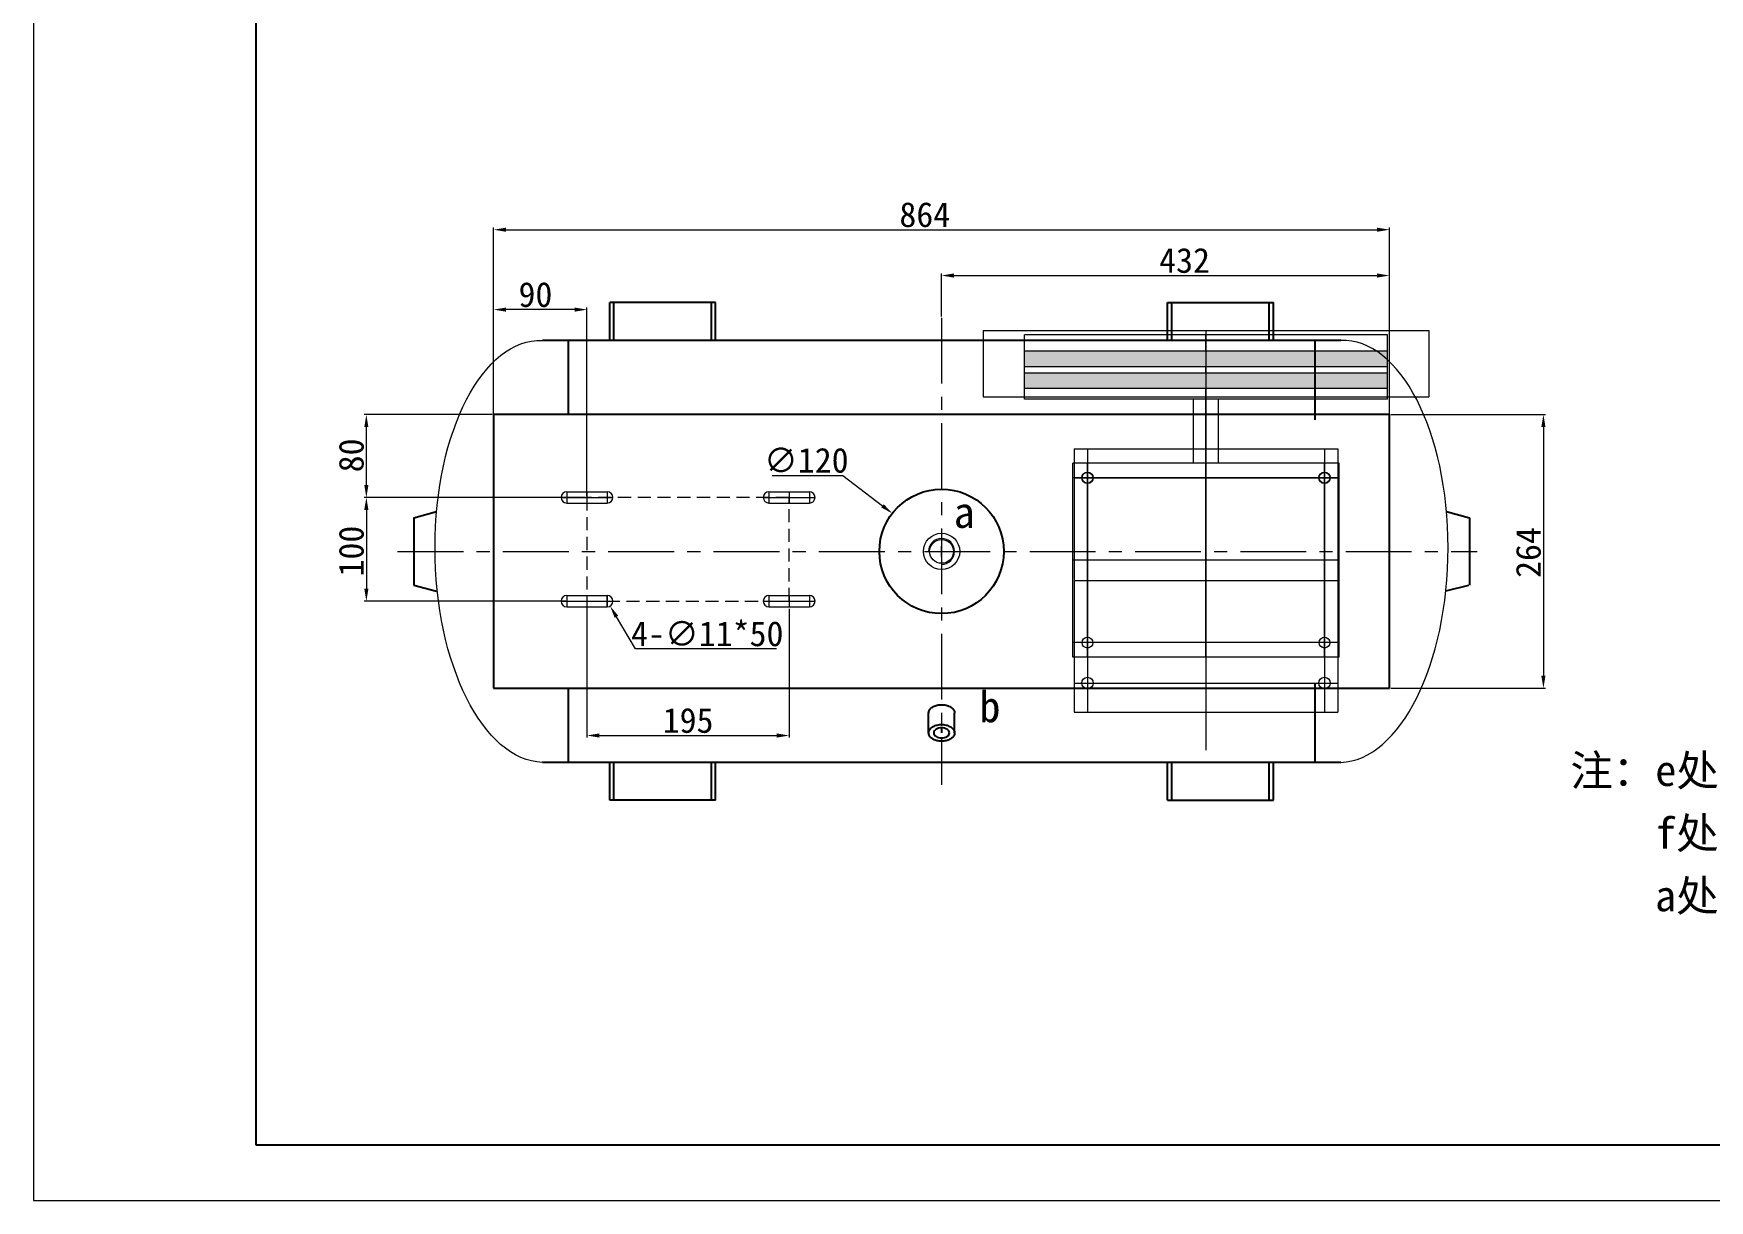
# Model space of a CAD drawing. Header units: millimetres. Extents: x 1808 to 16138, y 1935 to 4186.
# Drawn here: x 8286 to 9903, y 1935 to 3060 of the extents above; entities that cross this region are included whole.
import ezdxf

# ---------------------------------------------------------------- set-up
doc = ezdxf.new("R2010")
doc.units = ezdxf.units.MM
doc.header["$PDMODE"] = 32
doc.linetypes.add('CENTERX2', pattern=[101.6, 63.5, -12.7, 12.7, -12.7])
doc.linetypes.add('DASHED', pattern=[19.05, 12.7, -6.35])
doc.layers.add('02___PRT_ALL_AXES', color=7, linetype='Continuous')
doc.layers.add('03___PRT_ALL_CURVES', color=7, linetype='Continuous')
for name, color, linetype, lineweight in [('点划线', 7, 'CENTERX2', 13), ('粗实线', 7, 'Continuous', 25), ('细实线', 7, 'Continuous', 13)]:
    doc.layers.add(name, color=color, linetype=linetype, lineweight=lineweight)
doc.styles.get("Standard").update_dxf_attribs({"font": 'SimSun.ttf'})
doc.dimstyles.new('ISO-25', dxfattribs={"dimscale": 2, "dimtxt": 10, "dimasz": 6, "dimexe": 3, "dimexo": 0.625, "dimgap": 2, "dimtad": 1, "dimtxsty": 'Standard', "dimcen": 2.5, "dimadec": 0, "dimazin": 0, "dimtm": 1e-09, "dimtfac": 0.7, "dimtofl": 0, "dimtmove": 0, "dimatfit": 3, "dimfxl": 0, "dimtolj": 1, "dimlwd": 13, "dimlwe": 13, "dimarcsym": 0})
doc.dimstyles.new('ISO-25$3', dxfattribs={"dimscale": 2, "dimtxt": 10, "dimasz": 6, "dimexe": 3, "dimexo": 0.625, "dimgap": 2, "dimtad": 1, "dimtoh": 1, "dimtxsty": 'Standard', "dimcen": 2.5, "dimadec": 0, "dimazin": 0, "dimtm": 1e-09, "dimtfac": 0.7, "dimtofl": 0, "dimtmove": 1, "dimatfit": 3, "dimfxl": 0, "dimtolj": 1, "dimlwd": 13, "dimlwe": 13, "dimarcsym": 0})

# ---------------------------------------------------------------- blocks, each defined once
blk = doc.blocks.new('*D71')
at = {"layer": 'Defpoints', "color": 0}
for p in [(9594.1, 2871), (8730.1, 2687.7), (9594.1, 2692.7)]:
    blk.add_point(p, dxfattribs=at)
at = {"layer": '细实线', "color": 0, "lineweight": 13}
for p, q in [((8730.1, 2688.9), (8730.1, 2873)), ((8742.1, 2871), (9582.1, 2871)), ((9594.1, 2693.9), (9594.1, 2873))]:
    blk.add_line(p, q, dxfattribs=at)
at = {"layer": '细实线', "color": 0}
for points in [[(8742.1, 2873), (8742.1, 2869), (8730.1, 2871)], [(9582.1, 2873), (9582.1, 2869), (9594.1, 2871)]]:
    blk.add_solid(points, dxfattribs=at)
at = {"layer": '细实线', "color": 0, "insert": (9145.9, 2885.4), "char_height": 24, "attachment_point": 5}
blk.add_mtext('\\A1;864', dxfattribs=at)
blk = doc.blocks.new('*D72')
at = {"layer": 'Defpoints', "color": 0}
for p in [(9594.1, 2826.8), (9162.1, 2786), (9594.1, 2560.7)]:
    blk.add_point(p, dxfattribs=at)
at = {"layer": '细实线', "color": 0, "lineweight": 13}
for p, q in [((9162.1, 2787.3), (9162.1, 2828.8)), ((9594.1, 2561.9), (9594.1, 2828.8)), ((9174.1, 2826.8), (9582.1, 2826.8))]:
    blk.add_line(p, q, dxfattribs=at)
at = {"layer": '细实线', "color": 0}
for points in [[(9174.1, 2828.8), (9174.1, 2824.8), (9162.1, 2826.8)], [(9582.1, 2828.8), (9582.1, 2824.8), (9594.1, 2826.8)]]:
    blk.add_solid(points, dxfattribs=at)
at = {"layer": '细实线', "color": 0, "insert": (9396.4, 2841.2), "char_height": 24, "attachment_point": 5}
blk.add_mtext('\\A1;432', dxfattribs=at)
blk = doc.blocks.new('*D83')
at = {"layer": 'Defpoints', "color": 0}
for p in [(9594.1, 2692.7), (9594.1, 2428.7), (9742.5, 2428.7)]:
    blk.add_point(p, dxfattribs=at)
at = {"layer": '细实线', "color": 0, "lineweight": 13}
for p, q in [((9595.3, 2692.7), (9744.5, 2692.7)), ((9742.5, 2680.7), (9742.5, 2440.7)), ((9595.3, 2428.7), (9744.5, 2428.7))]:
    blk.add_line(p, q, dxfattribs=at)
at = {"layer": '细实线', "color": 0}
for points in [[(9740.5, 2680.7), (9744.5, 2680.7), (9742.5, 2692.7)], [(9740.5, 2440.7), (9744.5, 2440.7), (9742.5, 2428.7)]]:
    blk.add_solid(points, dxfattribs=at)
at = {"layer": '细实线', "color": 0, "insert": (9728.1, 2559.6), "char_height": 24, "attachment_point": 5, "rotation": 90}
blk.add_mtext('\\A1;264', dxfattribs=at)
blk = doc.blocks.new('*D98')
at = {"layer": 'Defpoints', "color": 0}
for p in [(9114.6, 2597.3), (9209.6, 2524.1)]:
    blk.add_point(p, dxfattribs=at)
at = {"layer": '细实线', "color": 0, "lineweight": 13}
for p, q in [((8998.6, 2634), (9066.9, 2634)), ((9066.9, 2634), (9105.1, 2604.6)), ((9157.1, 2560.7), (9167.1, 2560.7)), ((9162.1, 2555.7), (9162.1, 2565.7))]:
    blk.add_line(p, q, dxfattribs=at)
at = {"layer": '细实线', "color": 0}
blk.add_solid([(9106.3, 2606.2), (9103.8, 2603.1), (9114.6, 2597.3)], dxfattribs=at)
at = {"layer": '细实线', "color": 0, "insert": (9031.6, 2648.4), "char_height": 24, "attachment_point": 5}
blk.add_mtext('\\A1;∅120', dxfattribs=at)
blk = doc.blocks.new('图框')
at = {"layer": '粗实线'}
for p, q in [((0, 0), (0, -73.529)), ((0, -73.529), (100, -73.529))]:
    blk.add_line(p, q, dxfattribs=at)
at = {"layer": '细实线'}
for p, q in [((-7.353, 1.838), (-7.353, -75.368)), ((-7.353, -75.368), (101.838, -75.368))]:
    blk.add_line(p, q, dxfattribs=at)
blk = doc.blocks.new('*D122')
at = {"layer": 'Defpoints', "color": 0}
for p in [(8820.1, 2512.7), (9015.1, 2506.7), (9015.1, 2383.1)]:
    blk.add_point(p, dxfattribs=at)
at = {"layer": '细实线', "color": 0, "lineweight": 13}
for p, q in [((8820.1, 2511.4), (8820.1, 2381.1)), ((9015.1, 2505.4), (9015.1, 2381.1)), ((8832.1, 2383.1), (9003.1, 2383.1))]:
    blk.add_line(p, q, dxfattribs=at)
at = {"layer": '细实线', "color": 0}
for points in [[(8832.1, 2385.1), (8832.1, 2381.1), (8820.1, 2383.1)], [(9003.1, 2385.1), (9003.1, 2381.1), (9015.1, 2383.1)]]:
    blk.add_solid(points, dxfattribs=at)
at = {"layer": '细实线', "color": 0, "insert": (8917.6, 2397.5), "char_height": 24, "attachment_point": 5}
blk.add_mtext('\\A1;195', dxfattribs=at)
blk = doc.blocks.new('*D123')
at = {"layer": 'Defpoints', "color": 0}
for p in [(8820.1, 2612.7), (8607.3, 2512.7), (8801.1, 2512.7)]:
    blk.add_point(p, dxfattribs=at)
at = {"layer": '细实线', "color": 0, "lineweight": 13}
for p, q in [((8818.8, 2612.7), (8605.3, 2612.7)), ((8607.3, 2600.7), (8607.3, 2524.7)), ((8799.8, 2512.7), (8605.3, 2512.7))]:
    blk.add_line(p, q, dxfattribs=at)
at = {"layer": '细实线', "color": 0}
for points in [[(8605.3, 2600.7), (8609.3, 2600.7), (8607.3, 2612.7)], [(8605.3, 2524.7), (8609.3, 2524.7), (8607.3, 2512.7)]]:
    blk.add_solid(points, dxfattribs=at)
at = {"layer": '细实线', "color": 0, "insert": (8592.9, 2561), "char_height": 24, "attachment_point": 5, "rotation": 90}
blk.add_mtext('\\A1;100', dxfattribs=at)
blk = doc.blocks.new('*D124')
at = {"layer": 'Defpoints', "color": 0}
for p in [(8607.3, 2692.7), (8730.1, 2692.7), (8818.8, 2612.7)]:
    blk.add_point(p, dxfattribs=at)
at = {"layer": '细实线', "color": 0, "lineweight": 13}
for p, q in [((8728.8, 2692.7), (8605.3, 2692.7)), ((8607.3, 2624.7), (8607.3, 2680.7)), ((8817.6, 2612.7), (8605.3, 2612.7))]:
    blk.add_line(p, q, dxfattribs=at)
at = {"layer": '细实线', "color": 0}
for points in [[(8605.3, 2680.7), (8609.3, 2680.7), (8607.3, 2692.7)], [(8605.3, 2624.7), (8609.3, 2624.7), (8607.3, 2612.7)]]:
    blk.add_solid(points, dxfattribs=at)
at = {"layer": '细实线', "color": 0, "insert": (8592.9, 2653.3), "char_height": 24, "attachment_point": 5, "rotation": 90}
blk.add_mtext('\\A1;80', dxfattribs=at)
blk = doc.blocks.new('*D125')
at = {"layer": 'Defpoints', "color": 0}
for p in [(8730.1, 2793.9), (8730.1, 2712.7), (8820.1, 2612.7)]:
    blk.add_point(p, dxfattribs=at)
at = {"layer": '细实线', "color": 0, "lineweight": 13}
for p, q in [((8730.1, 2713.9), (8730.1, 2795.9)), ((8808.1, 2793.9), (8742.1, 2793.9)), ((8820.1, 2613.9), (8820.1, 2795.9))]:
    blk.add_line(p, q, dxfattribs=at)
at = {"layer": '细实线', "color": 0}
for points in [[(8742.1, 2795.9), (8742.1, 2791.9), (8730.1, 2793.9)], [(8808.1, 2795.9), (8808.1, 2791.9), (8820.1, 2793.9)]]:
    blk.add_solid(points, dxfattribs=at)
at = {"layer": '细实线', "color": 0, "insert": (8770.4, 2808.3), "char_height": 24, "attachment_point": 5}
blk.add_mtext('\\A1;90', dxfattribs=at)
blk = doc.blocks.new('A$C60142B00')
at = {"layer": '细实线'}
h = blk.add_hatch(color=2, dxfattribs=at)
h.paths.add_polyline_path([(0, 295), (0, 280), (350, 280), (350, 295)])
h.paths.add_polyline_path([(0, 274), (0, 259), (350, 259), (350, 274)])
at = {"layer": '细实线', "color": 3}
for p, q in [((0, 249), (0, 311)), ((350, 311), (0, 311)), ((175, 295), (175, 311)), ((350, 249), (350, 311)), ((350, 295), (0, 295)), ((350, 280), (0, 280)), ((175, 274), (175, 280)), ((350, 274), (0, 274)), ((350, 259), (0, 259)), ((175, 0), (175, 259)), ((350, 249), (0, 249)), ((163, 187), (163, 249)), ((187, 187), (187, 249)), ((303.5, 187), (46.5, 187)), ((46.5, 0), (46.5, 187)), ((60.7, 0), (60.7, 187)), ((289.3, 0), (289.3, 187)), ((303.5, 0), (303.5, 187)), ((303.5, 173), (46.5, 173)), ((303.5, 93.5), (46.5, 93.5)), ((303.5, 14), (46.5, 14)), ((303.5, 0), (46.5, 0))]:
    blk.add_line(p, q, dxfattribs=at)
for centre in [(60.7, 173), (289.3, 173), (60.7, 14), (289.3, 14)]:
    blk.add_circle(centre, 5.2, dxfattribs=at)
blk = doc.blocks.new('A$C63487410')
at = {"layer": '细实线', "color": 1}
for p, q in [((0, 404.9), (430, 404.9)), ((0, 404.9), (0, 340.9)), ((215, 404.9), (215, 0)), ((430, 404.9), (430, 340.9)), ((0, 340.9), (430, 340.9)), ((88, 290.9), (88, 36.9)), ((88, 290.9), (342, 290.9)), ((100.7, 290.9), (100.7, 36.9)), ((329.3, 290.9), (329.3, 36.9)), ((342, 290.9), (342, 36.9)), ((88, 262.9), (342, 262.9)), ((88, 163.9), (342, 163.9)), ((88, 64.9), (342, 64.9)), ((88, 36.9), (342, 36.9))]:
    blk.add_line(p, q, dxfattribs=at)
for centre in [(100.7, 262.9), (329.3, 262.9), (100.7, 64.9), (329.3, 64.9)]:
    blk.add_circle(centre, 5.5, dxfattribs=at)
blk = doc.blocks.new('A$C72D542DF')
at = {"layer": '细实线'}
for p, q in [((0, 5.5), (50, 5.5)), ((5.5, 11), (5.5, 0)), ((5.5, 11), (44.5, 11)), ((25, 11), (25, 0)), ((44.5, 11), (44.5, 0)), ((5.5, 0), (44.5, 0))]:
    blk.add_line(p, q, dxfattribs=at)
for centre, start, end in [((5.5, 5.5), 90, 270), ((44.5, 5.5), 270, 90)]:
    blk.add_arc(centre, 5.5, start, end, dxfattribs=at)
blk = doc.blocks.new('*D157')
at = {"layer": 'Defpoints', "color": 0}
for p in [(8836.8, 2517.4), (8842.4, 2508)]:
    blk.add_point(p, dxfattribs=at)
at = {"layer": '细实线', "color": 0, "lineweight": 13}
for p, q in [((8834.6, 2512.7), (8844.6, 2512.7)), ((8839.6, 2507.7), (8839.6, 2517.7)), ((8866.9, 2466.7), (8848.5, 2497.6)), ((9002.9, 2466.7), (8866.9, 2466.7))]:
    blk.add_line(p, q, dxfattribs=at)
at = {"layer": '细实线', "color": 0}
blk.add_solid([(8850.2, 2498.7), (8846.8, 2496.6), (8842.4, 2508)], dxfattribs=at)
at = {"layer": '细实线', "color": 0, "insert": (8936.1, 2481.1), "char_height": 24, "attachment_point": 5}
blk.add_mtext('\\A1;4-∅11*50', dxfattribs=at)

msp = doc.modelspace()

# ---------------------------------------------------------------- linework, layer by layer
at = {"color": 7, "linetype": 'Continuous'}
for p, q in [((8842.075, 2764.189), (8842.075, 2800.689)), ((8944.075, 2800.689), (8842.075, 2800.689)), ((8846.075, 2764.189), (8846.075, 2800.689)), ((8940.075, 2764.189), (8940.075, 2800.689)), ((8944.075, 2764.189), (8944.075, 2800.689)), ((9380.075, 2764.189), (9380.075, 2800.689)), ((9380.075, 2800.689), (9482.075, 2800.689)), ((9384.075, 2764.189), (9384.075, 2800.689)), ((9478.075, 2764.189), (9478.075, 2800.689)), ((9482.075, 2764.189), (9482.075, 2800.689)), ((9547.075, 2764.189), (8777.075, 2764.189)), ((8802.075, 2764.189), (8802.075, 2692.689)), ((9522.075, 2764.189), (9522.075, 2687.689)), ((8730.075, 2692.689), (8730.075, 2428.689)), ((9594.075, 2692.689), (8730.075, 2692.689)), ((9594.075, 2428.689), (9594.075, 2692.689)), ((8730.075, 2428.689), (9594.075, 2428.689)), ((8802.075, 2428.689), (8802.075, 2357.189)), ((9522.075, 2433.689), (9522.075, 2357.189)), ((9149.575, 2385.648), (9149.575, 2404.799)), ((9174.575, 2385.648), (9174.575, 2404.799)), ((9547.075, 2357.189), (8777.075, 2357.189)), ((8842.075, 2320.689), (8842.075, 2357.189)), ((8846.075, 2320.689), (8846.075, 2357.189)), ((8940.075, 2320.689), (8940.075, 2357.189)), ((8944.075, 2320.689), (8944.075, 2357.189)), ((9380.075, 2320.689), (9380.075, 2357.189)), ((9384.075, 2320.689), (9384.075, 2357.189)), ((9478.075, 2320.689), (9478.075, 2357.189)), ((9482.075, 2320.689), (9482.075, 2357.189)), ((8944.075, 2320.689), (8842.075, 2320.689)), ((9380.075, 2320.689), (9482.075, 2320.689))]:
    msp.add_line(p, q, dxfattribs=at)
for points, start_tangent, end_tangent in [([(9149.583, 2404.799), (9149.765, 2406.194), (9151.25, 2408.816), (9154.041, 2410.954), (9157.8, 2412.349), (9162.075, 2412.834)], (0, 1), (1, 0)), ([(9162.075, 2412.834), (9166.351, 2412.349), (9170.11, 2410.954), (9172.901, 2408.816), (9174.385, 2406.194), (9174.568, 2404.799)], (1, 0), (0, -1)), ([(9149.583, 2385.648), (9149.765, 2387.043), (9151.25, 2389.665), (9154.041, 2391.803), (9157.8, 2393.198), (9162.075, 2393.682)], (0, 1), (1, 0)), ([(9162.075, 2393.682), (9166.351, 2393.198), (9170.11, 2391.803), (9172.901, 2389.665), (9174.385, 2387.043), (9174.568, 2385.648)], (1, 0), (0, -1)), ([(9162.075, 2377.613), (9157.8, 2378.097), (9154.041, 2379.493), (9151.25, 2381.63), (9149.765, 2384.252), (9149.583, 2385.648)], (-1, 0), (0, 1)), ([(9162.075, 2390.468), (9159.205, 2390.101), (9156.772, 2389.056), (9155.146, 2387.492), (9154.575, 2385.648)], (-1, 0), (0, -1)), ([(9154.575, 2385.648), (9155.146, 2383.803), (9156.772, 2382.239), (9159.205, 2381.194), (9162.075, 2380.827)], (0, -1), (1, 0)), ([(9169.575, 2385.648), (9169.004, 2387.492), (9167.379, 2389.056), (9164.946, 2390.101), (9162.075, 2390.468)], (0, 1), (-1, 0)), ([(9174.568, 2385.648), (9174.385, 2384.252), (9172.901, 2381.63), (9170.11, 2379.493), (9166.351, 2378.097), (9162.075, 2377.613)], (0, -1), (-1, 0)), ([(9162.075, 2380.827), (9164.946, 2381.194), (9167.379, 2382.239), (9169.004, 2383.803), (9169.575, 2385.648)], (1, 0), (0, 1))]:
    msp.add_spline(points, degree=3, dxfattribs=dict(at, start_tangent=start_tangent, end_tangent=end_tangent))
at = {"layer": '02___PRT_ALL_AXES', "color": 7, "linetype": 'Continuous'}
for p, q in [((8653.075, 2593.189), (8675.077, 2599.084)), ((8653.075, 2593.189), (8653.075, 2528.189)), ((9649.074, 2599.084), (9671.075, 2593.189)), ((9671.075, 2593.189), (9671.075, 2528.189)), ((8653.075, 2528.189), (8675.077, 2522.293)), ((9648.423, 2522.674), (9670.522, 2528.193))]:
    msp.add_line(p, q, dxfattribs=at)
msp.add_circle((9162.075, 2560.689), 60, dxfattribs=at)
at = {"layer": '03___PRT_ALL_CURVES', "color": 4, "linetype": 'Continuous'}
msp.add_line((9162.075, 2390.468), (9162.075, 2385.648), dxfattribs=at)
at = {"layer": '点划线'}
for p, q in [((9162.075, 2786.017), (9162.075, 2335.36)), ((8637.459, 2560.689), (9678.7, 2560.689))]:
    msp.add_line(p, q, dxfattribs=at)
at = {"layer": '细实线', "linetype": 'DASHED'}
for p, q in [((8820.075, 2612.77), (8820.075, 2512.689)), ((9015.075, 2612.77), (8820.075, 2612.77)), ((9015.075, 2512.689), (9015.075, 2612.77)), ((8820.075, 2512.689), (9015.075, 2512.689))]:
    msp.add_line(p, q, dxfattribs=at)
at = {"layer": '细实线'}
for radius in [17.5, 11.5]:
    msp.add_circle((9162.075, 2560.689), radius, dxfattribs=at)
msp.add_arc((9162.075, 2560.689), 12.5, 270, 180, dxfattribs=at)
at = {"layer": '细实线', "extrusion": (0, 0, -1)}
msp.add_ellipse((8777.075, 2560.689), major_axis=(-2.458, 203.528), ratio=0.5085303, start_param=3.1653376, end_param=6.30693025, dxfattribs=at)
at = {"layer": '细实线'}
msp.add_ellipse((9547.075, 2560.689), major_axis=(2.458, 203.528), ratio=0.5085303, start_param=3.1653376, end_param=6.30693025, dxfattribs=at)

# ---------------------------------------------------------------- block references
at = {"layer": '细实线', "xscale": 29.16000000000008, "yscale": 29.16000000000008, "zscale": 29.16}
msp.add_blockref('图框', (8500.735, 4132.302), dxfattribs=at)
at = {"layer": '细实线'}
for name, p in [('A$C63487410', (9202.075, 2368.822)), ('A$C60142B00', (9242.075, 2458.689)), ('A$C72D542DF', (8795.075, 2607.27)), ('A$C72D542DF', (8990.075, 2607.27)), ('A$C72D542DF', (8795.075, 2507.189)), ('A$C72D542DF', (8990.075, 2507.189))]:
    msp.add_blockref(name, p, dxfattribs=at)

# ---------------------------------------------------------------- texts
at = {"layer": '细实线', "char_height": 30, "attachment_point": 1}
for s, insert, width in [('{\\C0;a}', (9173.729, 2613.397), 23.24594), ('{\\C0;b}', (9198.486, 2425.93), 50.21145), ('\\A1;注：e处配1{\\H0.7x;\\S1/2;\\H1.429x;"}(外）*{\\H0.7x;\\S3/4;\\H1.429x;"}(内）卜申一个;\\P    f处配1{\\H0.7x;\\S1/2;\\H1.429x;"}(外）*1"(内）卜申一个;\\P    a处1{\\H0.7x;\\S1/2;}"堵头一个。', (9768.521, 2374.591), 758.35162)]:
    msp.add_mtext(s, dxfattribs=dict(at, insert=insert, width=width))

# ---------------------------------------------------------------- dimensions: what is measured, and where the dimension line sits
at = {"layer": '细实线'}
for base, p1, p2, picture, middle in [((9594.075, 2871.008), (8730.075, 2687.689), (9594.075, 2692.689), '*D71', (9145.862, 2871.008)), ((9594.075, 2826.761), (9162.075, 2786.017), (9594.075, 2560.689), '*D72', (9396.445, 2826.761)), ((8730.075, 2793.899), (8820.075, 2612.689), (8730.075, 2712.689), '*D125', (8770.359, 2793.899)), ((9015.075, 2383.14), (8820.075, 2512.689), (9015.075, 2506.689), '*D122', (8917.575, 2383.14))]:
    dim = msp.add_linear_dim(base=base, p1=p1, p2=p2, dimstyle='ISO-25', override={"dimtxt": 12, "dimexe": 1, "dimgap": 1.2}, dxfattribs=at)
    dim.commit()
    dim.dimension.update_dxf_attribs({"geometry": picture, "text_midpoint": middle, "dimtype": 160})
for base, p1, p2, picture, middle in [((8607.282, 2692.689), (8818.825, 2612.689), (8730.075, 2692.689), '*D124', (8607.282, 2653.314)), ((9742.512, 2428.689), (9594.075, 2692.689), (9594.075, 2428.689), '*D83', (9742.512, 2559.631)), ((8607.282, 2512.689), (8820.075, 2612.689), (8801.075, 2512.689), '*D123', (8607.282, 2561.047))]:
    dim = msp.add_linear_dim(base=base, p1=p1, p2=p2, angle=90, dimstyle='ISO-25', override={"dimtxt": 12, "dimexe": 1, "dimgap": 1.2}, dxfattribs=at)
    dim.commit()
    dim.dimension.update_dxf_attribs({"geometry": picture, "text_midpoint": middle, "dimtype": 160})
dim = msp.add_diameter_dim_2p(p1=(9209.595, 2524.056), p2=(9114.556, 2597.321), dimstyle='ISO-25$3', override={"dimtxt": 12, "dimexe": 1, "dimgap": 1.2}, dxfattribs=at)
dim.commit()
dim.dimension.update_dxf_attribs({"geometry": '*D98', "text_midpoint": (9066.912, 2634.05), "dimtype": 163})
dim = msp.add_diameter_dim_2p(p1=(8836.77, 2517.419), p2=(8842.381, 2507.958), text='4-<>*50', dimstyle='ISO-25$3', override={"dimtxt": 12, "dimexe": 1, "dimgap": 1.2, "dimtmove": 0}, dxfattribs=at)
dim.commit()
dim.dimension.update_dxf_attribs({"geometry": '*D157', "text_midpoint": (8936.066, 2481.073)})

doc.saveas('drawing.dxf')
